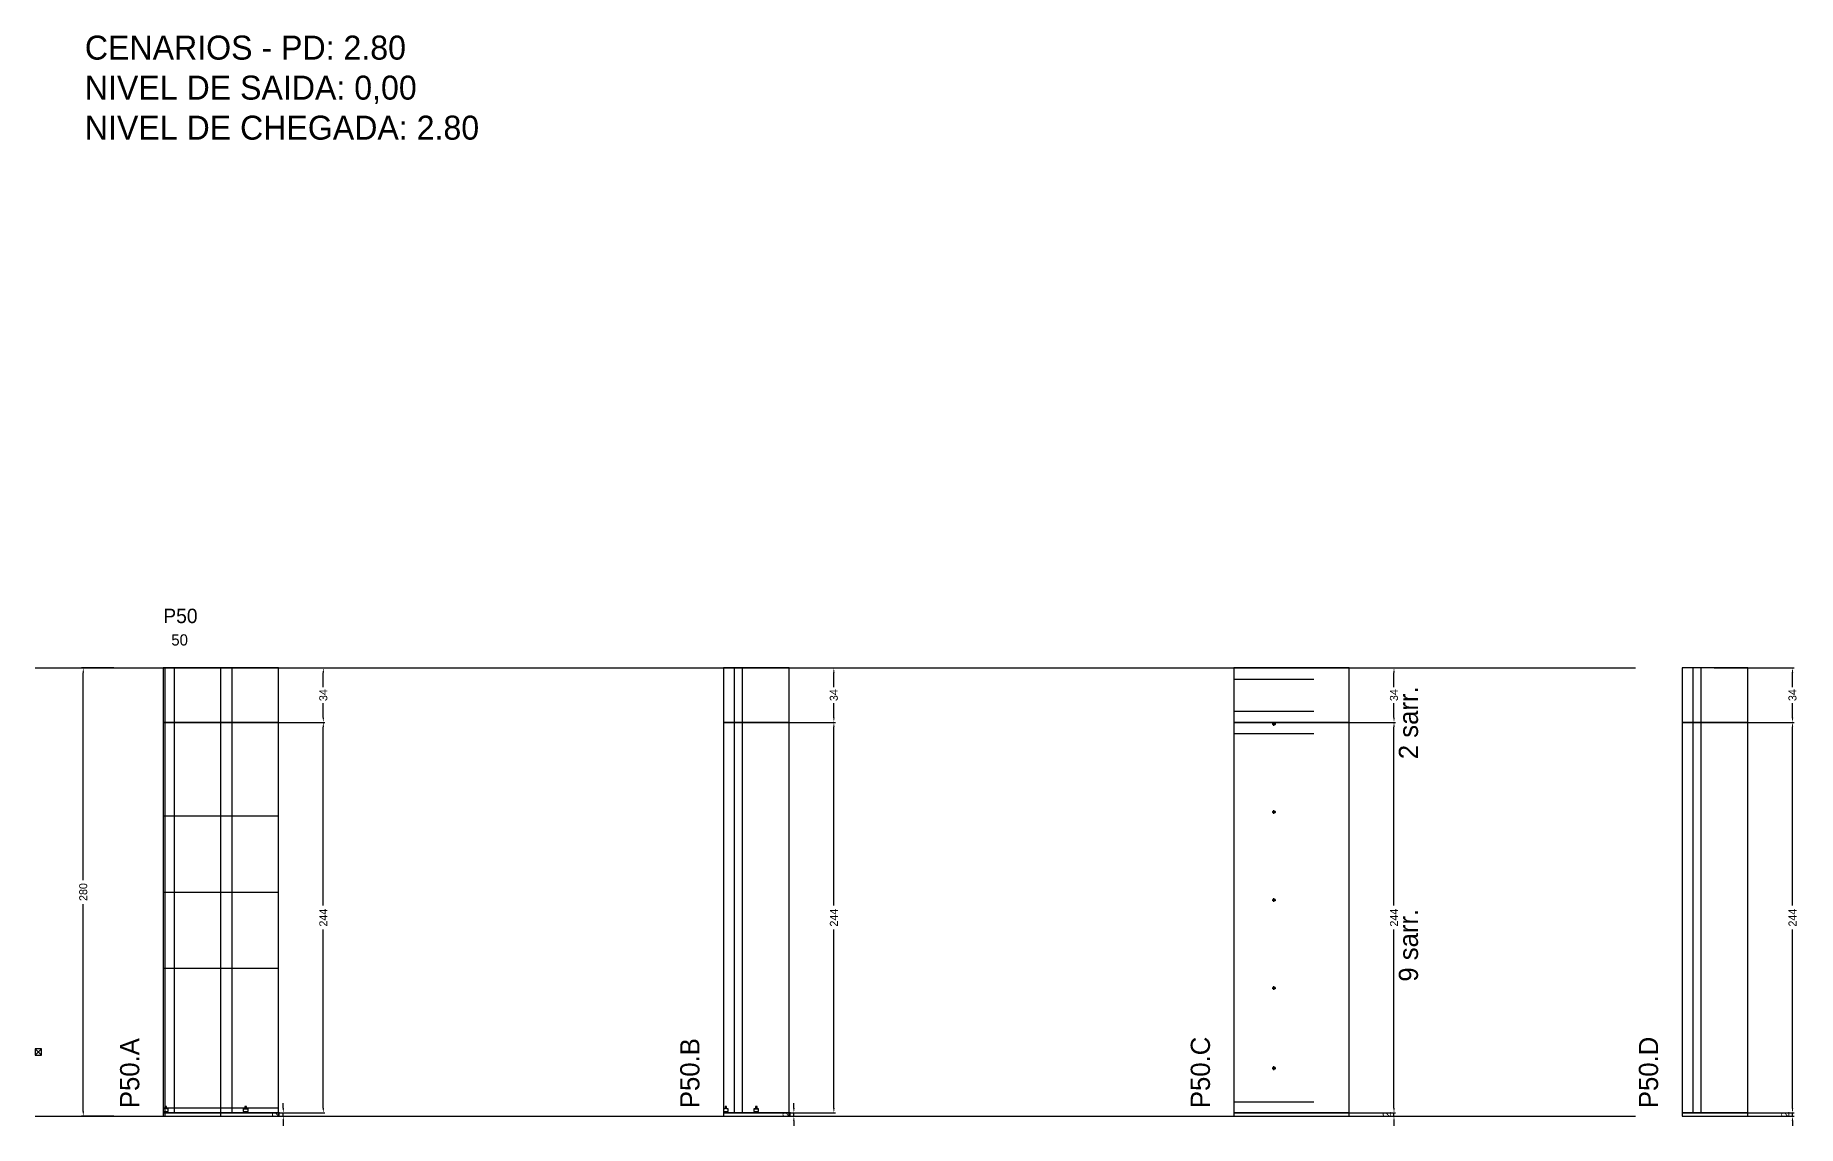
# Model space of a CAD drawing. Header units: centimetres. Extents: x -10500 to 4199, y -386 to 295.
# Drawn here: x -7000 to -5899, y -386 to 295 of the extents above; entities that cross this region are included whole.
import ezdxf

# ---------------------------------------------------------------- set-up
doc = ezdxf.new("R2010")
doc.units = ezdxf.units.CM
doc.linetypes.add('DASHED', pattern=[2, -2])
for name, color, linetype in [('CHAPA', 140, 'Continuous'), ('COTA', 241, 'Continuous'), ('COTAS FURACAO', 16, 'Continuous'), ('Madeira', 30, 'Continuous'), ('MEIO_PONT', 160, 'Continuous'), ('NOMENCLATURA', 7, 'Continuous'), ('Nível', 160, 'Continuous'), ('Painéis', 200, 'Continuous'), ('Perfil Metálico', 150, 'Continuous'), ('SARR_2.2x7', 40, 'Continuous'), ('SARRAFO DE PRESSAO', 200, 'Continuous'), ('texto', 7, 'Continuous'), ('TEXTO_GERAL', 7, 'Continuous')]:
    doc.layers.add(name, color=color, linetype=linetype)
doc.dimstyles.new('PAINEL-NOVA', dxfattribs={"dimtxt": 5, "dimasz": 3, "dimexe": 1, "dimexo": 1, "dimgap": 1, "dimtad": 1, "dimcen": 2.5, "dimazin": 3, "dimtfac": 1, "dimtmove": 0, "dimatfit": 3})

# ---------------------------------------------------------------- blocks, each defined once
blk = doc.blocks.new('_CLOSEDFILLED')
at = {"color": 0, "linetype": 'BYBLOCK'}
blk.add_solid([(-1, 0.16), (0, 0), (-1, -0.16)], dxfattribs=at)
blk = doc.blocks.new('*D1')
for p, q in [((-6951, -100), (-6971, -100)), ((-6970, -232.5), (-6970, -103)), ((-6970, -377), (-6970, -247.5)), ((-6951, -380), (-6971, -380))]:
    blk.add_line(p, q)
at = {"layer": 'Defpoints'}
for p in [(-6950, -100), (-6970, -380), (-6950, -380)]:
    blk.add_point(p, dxfattribs=at)
at = {"layer": 'COTA', "xscale": 3, "yscale": 3}
for p, rotation in [((-6970, -100), 90), ((-6970, -380), 270)]:
    blk.add_blockref('_CLOSEDFILLED', p, dxfattribs=dict(at, rotation=rotation))
at = {"layer": 'COTA', "insert": (-6970, -240), "char_height": 5, "attachment_point": 5, "rotation": 90}
blk.add_mtext('280', dxfattribs=at)
blk = doc.blocks.new('MULDURA')
at = {"layer": 'Paineis'}
for p, q in [((0, 0), (4, 4)), ((4, 0), (0, 4))]:
    blk.add_line(p, q, dxfattribs=at)
blk.add_lwpolyline([(0, 0), (4, 0), (4, 4), (0, 4)], close=True, dxfattribs=at)
blk = doc.blocks.new('*D3')
for p, q in [((-6869, -134), (-6819, -134)), ((-6820, -248.5), (-6820, -137)), ((-6820, -375), (-6820, -263.5)), ((-6869, -378), (-6819, -378))]:
    blk.add_line(p, q)
at = {"layer": 'Defpoints'}
for p in [(-6870, -134), (-6870, -378), (-6820, -378)]:
    blk.add_point(p, dxfattribs=at)
at = {"layer": 'COTA', "xscale": 3, "yscale": 3}
for p, rotation in [((-6820, -134), 90), ((-6820, -378), 270)]:
    blk.add_blockref('_CLOSEDFILLED', p, dxfattribs=dict(at, rotation=rotation))
at = {"layer": 'COTA', "insert": (-6820, -256), "char_height": 5, "attachment_point": 5, "rotation": 90}
blk.add_mtext('244', dxfattribs=at)
blk = doc.blocks.new('*D4')
for p, q in [((-6869, -100), (-6819, -100)), ((-6820, -112), (-6820, -103)), ((-6820, -131), (-6820, -122)), ((-6869, -134), (-6819, -134))]:
    blk.add_line(p, q)
at = {"layer": 'Defpoints'}
for p in [(-6870, -100), (-6870, -134), (-6820, -134)]:
    blk.add_point(p, dxfattribs=at)
at = {"layer": 'COTA', "xscale": 3, "yscale": 3}
for p, rotation in [((-6820, -100), 90), ((-6820, -134), 270)]:
    blk.add_blockref('_CLOSEDFILLED', p, dxfattribs=dict(at, rotation=rotation))
at = {"layer": 'COTA', "insert": (-6820, -117), "char_height": 5, "attachment_point": 5, "rotation": 90}
blk.add_mtext('34', dxfattribs=at)
blk = doc.blocks.new('SLIPTEE')
at = {"layer": 'Paineis'}
blk.add_lwpolyline([(0, 0), (3, 0), (3, 1.5), (2, 1.5), (2, 3), (1, 3), (1, 1.5), (0, 1.5)], close=True, dxfattribs=at)
blk = doc.blocks.new('SLIPTDD')
at = {"layer": 'Paineis'}
blk.add_line((0, 1.5), (3, 1.5), dxfattribs=at)
blk.add_lwpolyline([(0, 0), (3, 0), (3, 1.5), (2, 1.5), (2, 3), (1, 3), (1, 1.5), (0, 1.5)], close=True, dxfattribs=at)
blk = doc.blocks.new('*D6')
for p, q in [((-6550, -134), (-6500, -134)), ((-6501, -248.5), (-6501, -137)), ((-6501, -375), (-6501, -263.5)), ((-6550, -378), (-6500, -378))]:
    blk.add_line(p, q)
at = {"layer": 'Defpoints'}
for p in [(-6551, -134), (-6551, -378), (-6501, -378)]:
    blk.add_point(p, dxfattribs=at)
at = {"layer": 'COTA', "xscale": 3, "yscale": 3}
for p, rotation in [((-6501, -134), 90), ((-6501, -378), 270)]:
    blk.add_blockref('_CLOSEDFILLED', p, dxfattribs=dict(at, rotation=rotation))
at = {"layer": 'COTA', "insert": (-6501, -256), "char_height": 5, "attachment_point": 5, "rotation": 90}
blk.add_mtext('244', dxfattribs=at)
blk = doc.blocks.new('*D7')
for p, q in [((-6550, -100), (-6500, -100)), ((-6501, -112), (-6501, -103)), ((-6501, -131), (-6501, -122)), ((-6550, -134), (-6500, -134))]:
    blk.add_line(p, q)
at = {"layer": 'Defpoints'}
for p in [(-6551, -100), (-6551, -134), (-6501, -134)]:
    blk.add_point(p, dxfattribs=at)
at = {"layer": 'COTA', "xscale": 3, "yscale": 3}
for p, rotation in [((-6501, -100), 90), ((-6501, -134), 270)]:
    blk.add_blockref('_CLOSEDFILLED', p, dxfattribs=dict(at, rotation=rotation))
at = {"layer": 'COTA', "insert": (-6501, -117), "char_height": 5, "attachment_point": 5, "rotation": 90}
blk.add_mtext('34', dxfattribs=at)
blk = doc.blocks.new('*D9')
for p, q in [((-6200, -134), (-6150, -134)), ((-6151, -248.5), (-6151, -137)), ((-6151, -375), (-6151, -263.5)), ((-6200, -378), (-6150, -378))]:
    blk.add_line(p, q)
at = {"layer": 'Defpoints'}
for p in [(-6201, -134), (-6201, -378), (-6151, -378)]:
    blk.add_point(p, dxfattribs=at)
at = {"layer": 'COTA', "xscale": 3, "yscale": 3}
for p, rotation in [((-6151, -134), 90), ((-6151, -378), 270)]:
    blk.add_blockref('_CLOSEDFILLED', p, dxfattribs=dict(at, rotation=rotation))
at = {"layer": 'COTA', "insert": (-6151, -256), "char_height": 5, "attachment_point": 5, "rotation": 90}
blk.add_mtext('244', dxfattribs=at)
blk = doc.blocks.new('*D10')
for p, q in [((-6200, -100), (-6150, -100)), ((-6151, -112), (-6151, -103)), ((-6151, -131), (-6151, -122)), ((-6200, -134), (-6150, -134))]:
    blk.add_line(p, q)
at = {"layer": 'Defpoints'}
for p in [(-6201, -100), (-6201, -134), (-6151, -134)]:
    blk.add_point(p, dxfattribs=at)
at = {"layer": 'COTA', "xscale": 3, "yscale": 3}
for p, rotation in [((-6151, -100), 90), ((-6151, -134), 270)]:
    blk.add_blockref('_CLOSEDFILLED', p, dxfattribs=dict(at, rotation=rotation))
at = {"layer": 'COTA', "insert": (-6151, -117), "char_height": 5, "attachment_point": 5, "rotation": 90}
blk.add_mtext('34', dxfattribs=at)
blk = doc.blocks.new('furacao')
at = {"layer": 'COTAS FURACAO'}
for p, q in [((-1.2, 0), (1.2, 0)), ((0, -1.2), (0, 1.2))]:
    blk.add_line(p, q, dxfattribs=at)
blk.add_circle((0, 0), 0.8, dxfattribs=at)
blk = doc.blocks.new('*D12')
for p, q in [((-5951, -134), (-5901, -134)), ((-5902, -248.5), (-5902, -137)), ((-5902, -375), (-5902, -263.5)), ((-5951, -378), (-5901, -378))]:
    blk.add_line(p, q)
at = {"layer": 'Defpoints'}
for p in [(-5952, -134), (-5952, -378), (-5902, -378)]:
    blk.add_point(p, dxfattribs=at)
at = {"layer": 'COTA', "xscale": 3, "yscale": 3}
for p, rotation in [((-5902, -134), 90), ((-5902, -378), 270)]:
    blk.add_blockref('_CLOSEDFILLED', p, dxfattribs=dict(at, rotation=rotation))
at = {"layer": 'COTA', "insert": (-5902, -256), "char_height": 5, "attachment_point": 5, "rotation": 90}
blk.add_mtext('244', dxfattribs=at)
blk = doc.blocks.new('*D13')
for p, q in [((-5951, -100), (-5901, -100)), ((-5902, -112), (-5902, -103)), ((-5902, -131), (-5902, -122)), ((-5951, -134), (-5901, -134))]:
    blk.add_line(p, q)
at = {"layer": 'Defpoints'}
for p in [(-5952, -100), (-5952, -134), (-5902, -134)]:
    blk.add_point(p, dxfattribs=at)
at = {"layer": 'COTA', "xscale": 3, "yscale": 3}
for p, rotation in [((-5902, -100), 90), ((-5902, -134), 270)]:
    blk.add_blockref('_CLOSEDFILLED', p, dxfattribs=dict(at, rotation=rotation))
at = {"layer": 'COTA', "insert": (-5902, -117), "char_height": 5, "attachment_point": 5, "rotation": 90}
blk.add_mtext('34', dxfattribs=at)

msp = doc.modelspace()

# ---------------------------------------------------------------- linework, layer by layer
at = {"layer": 'CHAPA'}
msp.add_lwpolyline([(-6920, -380), (-6918.8, -380), (-6918.8, -100), (-6920, -100)], close=True, dxfattribs=at)
at = {"layer": 'Madeira'}
for points in [[(-6920, -192.4), (-6848, -192.4)], [(-6920, -287.6), (-6848, -287.6)]]:
    msp.add_lwpolyline(points, dxfattribs=at)
at = {"layer": 'MEIO_PONT'}
msp.add_lwpolyline([(-6920, -240), (-6848, -240)], dxfattribs=at)
at = {"layer": 'Nível', "linetype": 'DASHED'}
for points in [[(-7000, -100), (-6000, -100)], [(-7000, -380), (-6000, -380)]]:
    msp.add_lwpolyline(points, dxfattribs=at)
at = {"layer": 'Painéis'}
for points in [[(-6920, -134), (-6848, -134), (-6848, -100), (-6920, -100)], [(-6920, -380), (-6848, -380), (-6848, -100), (-6920, -100)], [(-6570, -134), (-6529, -134), (-6529, -100), (-6570, -100)], [(-6251, -134), (-6179, -134), (-6179, -100), (-6251, -100)], [(-5971, -134), (-5930, -134), (-5930, -100), (-5971, -100)], [(-6920, -378), (-6848, -378), (-6848, -134), (-6920, -134)], [(-6570, -378), (-6529, -378), (-6529, -134), (-6570, -134)], [(-6251, -378), (-6179, -378), (-6179, -134), (-6251, -134)], [(-5971, -378), (-5930, -378), (-5930, -134), (-5971, -134)], [(-6920, -380), (-6848, -380), (-6848, -378), (-6920, -378)], [(-6570, -380), (-6529, -380), (-6529, -378), (-6570, -378)], [(-6251, -380), (-6179, -380), (-6179, -378), (-6251, -378)], [(-5971, -380), (-5930, -380), (-5930, -378), (-5971, -378)]]:
    msp.add_lwpolyline(points, close=True, dxfattribs=at)
at = {"layer": 'Perfil Metálico'}
msp.add_line((-6884, -380), (-6884, -100), dxfattribs=at)
at = {"layer": 'SARR_2.2x7'}
for points in [[(-6913, -134), (-6913, -100)], [(-6877, -134), (-6877, -100)], [(-6563, -134), (-6563, -100)], [(-6558, -134), (-6558, -100)], [(-6251, -107), (-6201, -107)], [(-5964, -134), (-5964, -100)], [(-5959, -134), (-5959, -100)], [(-6251, -127), (-6201, -127)], [(-6251, -141), (-6201, -141)], [(-6251, -371), (-6201, -371)]]:
    msp.add_lwpolyline(points, dxfattribs=at)
at = {"layer": 'SARR_2.2x7', "linetype": 'DASHED'}
for points in [[(-6913, -378), (-6913, -134)], [(-6877, -378), (-6877, -134)], [(-6563, -378), (-6563, -134)], [(-6558, -378), (-6558, -134)], [(-5964, -378), (-5964, -134)], [(-5959, -378), (-5959, -134)]]:
    msp.add_lwpolyline(points, dxfattribs=at)
at = {"layer": 'SARRAFO DE PRESSAO'}
msp.add_lwpolyline([(-6920, -380), (-6848, -380), (-6848, -375), (-6920, -375)], close=True, dxfattribs=at)

# ---------------------------------------------------------------- block references
at = {"layer": 'COTA'}
for name, p in [('furacao', (-6226, -135)), ('furacao', (-6226, -190)), ('furacao', (-6226, -245)), ('furacao', (-6226, -300)), ('MULDURA', (-7000, -342)), ('furacao', (-6226, -350)), ('SLIPTEE', (-6920, -377)), ('SLIPTDD', (-6870, -377)), ('SLIPTEE', (-6570, -377)), ('SLIPTDD', (-6551, -377))]:
    msp.add_blockref(name, p, dxfattribs=at)

# ---------------------------------------------------------------- texts
at = {"layer": 'NOMENCLATURA'}
for s, p in [('CENARIOS - PD: 2.80', (-6969, 280)), ('NIVEL DE SAIDA: 0,00', (-6969, 255)), ('NIVEL DE CHEGADA: 2.80', (-6969, 230))]:
    msp.add_text(s, height=15, dxfattribs=at).set_placement(p)
for s, p in [('2 sarr.', (-6136, -157)), ('9 sarr.', (-6136, -296)), ('P50.A', (-6935, -375)), ('P50.B', (-6585, -375)), ('P50.C', (-6266, -375)), ('P50.D', (-5986, -375))]:
    msp.add_text(s, height=12, rotation=90, dxfattribs=at).set_placement(p)
at = {"layer": 'texto'}
msp.add_text('50', height=7, dxfattribs=at).set_placement((-6915, -86))
at = {"layer": 'TEXTO_GERAL'}
msp.add_text('P50', height=9, dxfattribs=at).set_placement((-6920, -72))

# ---------------------------------------------------------------- dimensions: what is measured, and where the dimension line sits
at = {"layer": 'COTA'}
for base, p1, p2, picture, middle in [((-6970, -380), (-6950, -380), (-6950, -100), '*D1', (-6970, -240)), ((-6820, -134), (-6870, -134), (-6870, -100), '*D4', (-6820, -117)), ((-6501, -134), (-6551, -134), (-6551, -100), '*D7', (-6501, -117)), ((-6151, -134), (-6201, -134), (-6201, -100), '*D10', (-6151, -117)), ((-5902, -134), (-5952, -134), (-5952, -100), '*D13', (-5902, -117)), ((-6820, -378), (-6870, -378), (-6870, -134), '*D3', (-6820, -256)), ((-6501, -378), (-6551, -378), (-6551, -134), '*D6', (-6501, -256)), ((-6151, -378), (-6201, -378), (-6201, -134), '*D9', (-6151, -256)), ((-5902, -378), (-5952, -378), (-5952, -134), '*D12', (-5902, -256))]:
    dim = msp.add_linear_dim(base=base, p1=p1, p2=p2, angle=90, dimstyle='PAINEL-NOVA', dxfattribs=at)
    dim.commit()
    dim.dimension.update_dxf_attribs({"geometry": picture, "text_midpoint": middle})
for base, p1, p2 in [((-6845, -380), (-6870, -380), (-6870, -378)), ((-6526, -380), (-6551, -380), (-6551, -378)), ((-6151, -380), (-6201, -380), (-6201, -378)), ((-5902, -380), (-5952, -380), (-5952, -378))]:
    msp.add_linear_dim(base=base, p1=p1, p2=p2, angle=90, dimstyle='PAINEL-NOVA', dxfattribs=at).render()

doc.saveas('drawing.dxf')
